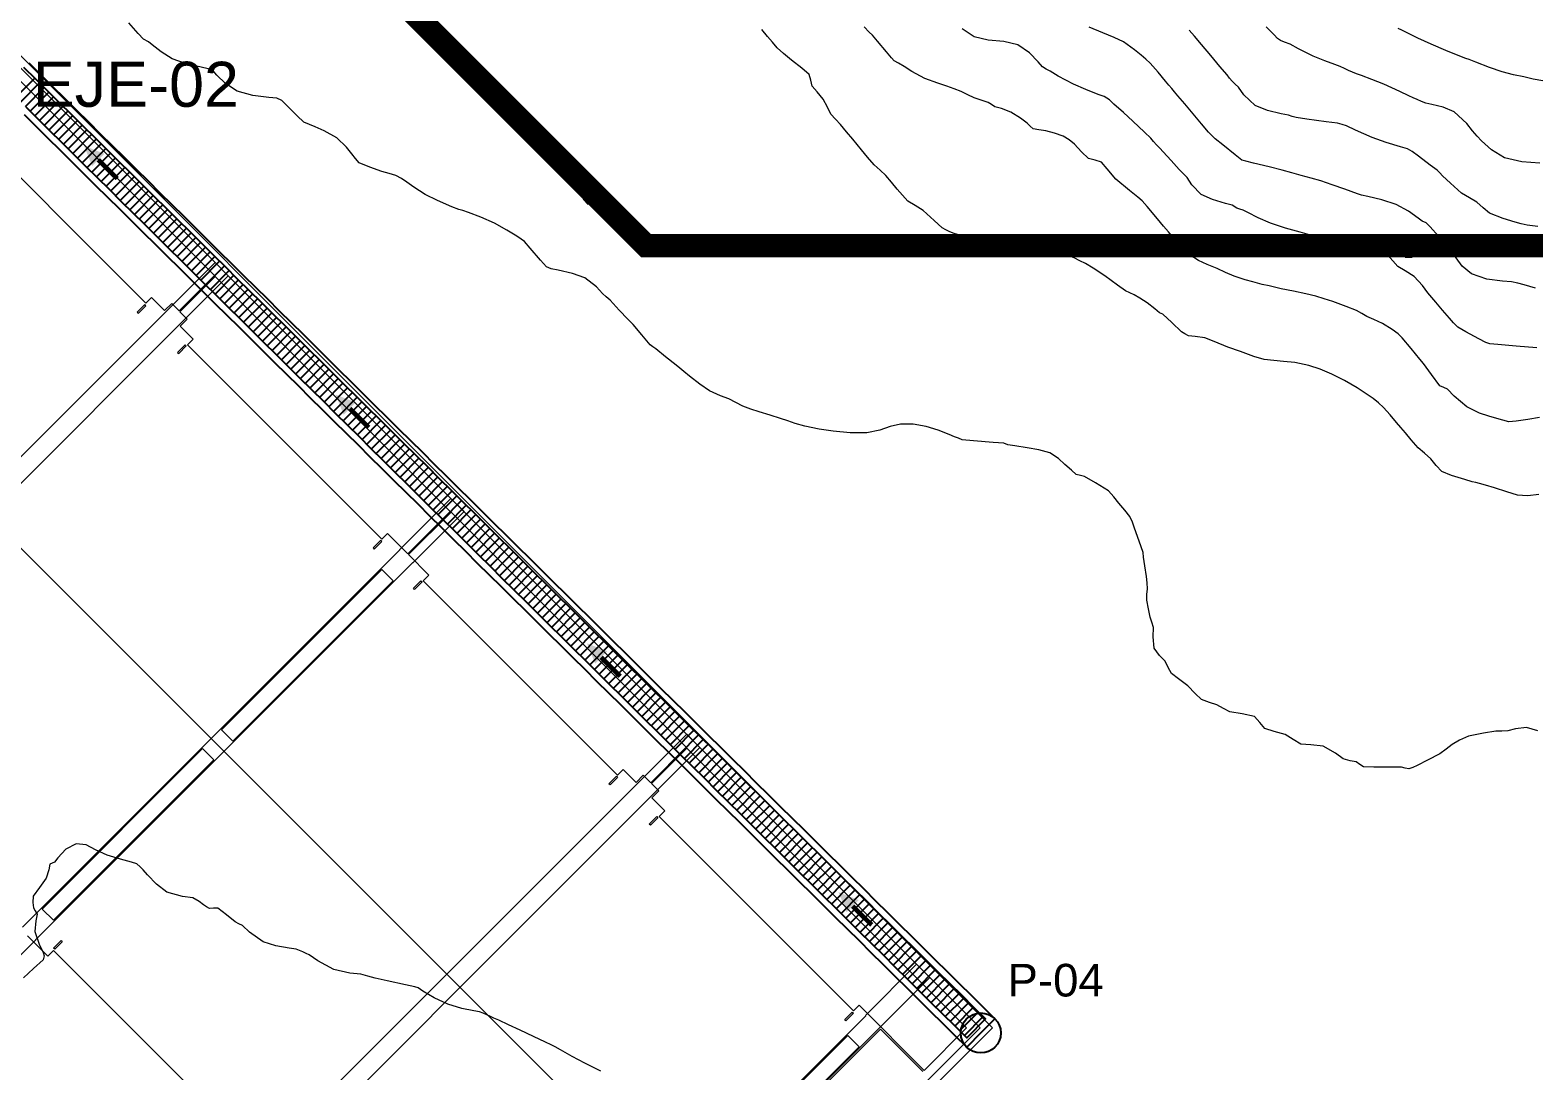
# Model space of a CAD drawing. Header units: metres. Extents: x 354768 to 355417, y 9249536 to 9250102.
# Drawn here: x 354861.9 to 354884.44, y 9249842.33 to 9249857.93 of the extents above; entities that cross this region are included whole.
import ezdxf
from ezdxf.enums import TextEntityAlignment as Align

# ---------------------------------------------------------------- set-up
doc = ezdxf.new("R2010")
doc.units = ezdxf.units.M
doc.header["$LTSCALE"] = 0.25
doc.linetypes.add('DASHED', pattern=[1.524, 1.27, -0.254])
for name, color, linetype, lineweight in [('ARQ-BASE', 8, 'CONTINUOUS', 13), ('ARQ-TECHO', 8, 'CONTINUOUS', 13), ('ARQ-VEREDA', 9, 'CONTINUOUS', 9), ('CUNETA-S1', 5, 'CONTINUOUS', 35), ('LIMITE-INTERV', 1, 'DASHED', 70)]:
    doc.layers.add(name, color=color, linetype=linetype, lineweight=lineweight)
for name, color, linetype, true_color in [('CUN-FLUJO', 1, 'CONTINUOUS', 0xe60000), ('CUN-REJ-BORDE', 4, 'CONTINUOUS', 0x00aae6), ('CUN-REJ-PLATINA', 4, 'CONTINUOUS', 0x78cdf0)]:
    doc.layers.add(name, color=color, linetype=linetype, true_color=true_color)
doc.layers.add('CURVAS', color=33, linetype='CONTINUOUS', lineweight=13, true_color=0xb08860)
doc.layers.add('NUDOS', color=7, linetype='CONTINUOUS')
doc.layers.add('TEXTOS', color=7, linetype='CONTINUOUS')
doc.styles.get("Standard").update_dxf_attribs({"font": 'arial.ttf'})

# ---------------------------------------------------------------- blocks, each defined once
blk = doc.blocks.new('ARQUITECTURA_BASE')
at = {"layer": 'ARQ-BASE'}
for points in [[(354870.265, 9249855.32), (354870.188, 9249855.397)], [(354870.301, 9249855.355), (354870.223, 9249855.432)], [(354882.619, 9249854.573), (354882.51, 9249854.573)], [(354882.619, 9249854.523), (354882.51, 9249854.523)], [(354864.765, 9249847.445), (354867.169, 9249849.85)], [(354867.169, 9249849.85), (354867.339, 9249849.68)], [(354867.339, 9249849.68), (354864.935, 9249847.276)], [(354864.935, 9249847.276), (354864.765, 9249847.445)], [(354862.078, 9249844.758), (354864.482, 9249847.163)], [(354864.482, 9249847.163), (354864.652, 9249846.993)], [(354864.652, 9249846.993), (354862.247, 9249844.589)], [(354862.247, 9249844.589), (354862.078, 9249844.758)], [(354871.751, 9249840.459), (354874.155, 9249842.863)], [(354874.155, 9249842.863), (354874.325, 9249842.694)], [(354874.325, 9249842.694), (354871.921, 9249840.289)]]:
    blk.add_lwpolyline(points, dxfattribs=at)
at = {"layer": 'ARQ-TECHO'}
for points in [[(354853.395, 9249865.908), (354876.326, 9249842.977)], [(354853.395, 9249865.724), (354876.142, 9249842.977)], [(354849.707, 9249862.22), (354872.547, 9249839.381)], [(354856.63, 9249846.41), (354864.669, 9249854.449)], [(354864.669, 9249854.449), (354864.867, 9249854.251)], [(354864.867, 9249854.251), (354856.828, 9249846.212)], [(354867.438, 9249850.147), (354868.205, 9249850.914)], [(354868.205, 9249850.914), (354868.403, 9249850.716)], [(354868.403, 9249850.716), (354867.636, 9249849.949)], [(354861.784, 9249844.486), (354867.441, 9249850.143)], [(354867.441, 9249850.143), (354867.438, 9249850.147)], [(354867.632, 9249849.952), (354861.975, 9249844.295)], [(354867.636, 9249849.949), (354867.632, 9249849.952)], [(354863.701, 9249839.338), (354871.74, 9249847.378)], [(354871.74, 9249847.378), (354871.938, 9249847.18)], [(354871.938, 9249847.18), (354863.899, 9249839.14)], [(354861.979, 9249844.292), (354860.363, 9249842.676)], [(354861.975, 9249844.295), (354861.979, 9249844.292)], [(354874.42, 9249843.164), (354875.188, 9249843.931)], [(354875.188, 9249843.931), (354875.386, 9249843.733)], [(354875.386, 9249843.733), (354867.346, 9249835.693)], [(354868.771, 9249837.5), (354874.427, 9249843.157)], [(354874.427, 9249843.157), (354874.42, 9249843.164)], [(354876.326, 9249842.977), (354868.102, 9249834.753)], [(354876.142, 9249842.977), (354868.102, 9249834.937)]]:
    blk.add_lwpolyline(points, dxfattribs=at)
for points in [[(354863.503, 9249853.707), (354863.52, 9249853.689), (354863.633, 9249853.802), (354863.616, 9249853.82), (354863.503, 9249853.707)], [(354864.107, 9249853.102), (354864.125, 9249853.085), (354864.238, 9249853.198), (354864.22, 9249853.215), (354864.107, 9249853.102)], [(354867.038, 9249850.171), (354867.056, 9249850.154), (354867.169, 9249850.267), (354867.151, 9249850.284), (354867.038, 9249850.171)], [(354867.66, 9249849.549), (354867.643, 9249849.567), (354867.756, 9249849.68), (354867.774, 9249849.662), (354867.66, 9249849.549)], [(354870.591, 9249846.618), (354870.574, 9249846.636), (354870.687, 9249846.749), (354870.704, 9249846.731), (354870.591, 9249846.618)], [(354871.196, 9249846.014), (354871.178, 9249846.031), (354871.291, 9249846.144), (354871.309, 9249846.127), (354871.196, 9249846.014)], [(354862.265, 9249844.154), (354862.247, 9249844.172), (354862.361, 9249844.285), (354862.378, 9249844.267), (354862.265, 9249844.154)], [(354874.127, 9249843.083), (354874.109, 9249843.1), (354874.222, 9249843.213), (354874.24, 9249843.196), (354874.127, 9249843.083)]]:
    blk.add_lwpolyline(points, close=True, dxfattribs=at)
at = {"layer": 'ARQ-VEREDA'}
for points in [[(354864.661, 9249854.253), (354861.136, 9249857.778)], [(354860.72, 9249856.751), (354863.633, 9249853.838)], [(354864.13, 9249853.723), (354864.661, 9249854.253)], [(354864.141, 9249853.712), (354864.671, 9249854.242)], [(354864.671, 9249854.242), (354868.196, 9249850.718)], [(354863.633, 9249853.838), (354863.718, 9249853.923)], [(354863.718, 9249853.923), (354863.913, 9249853.728)], [(354863.913, 9249853.728), (354864.019, 9249853.834)], [(354864.019, 9249853.834), (354864.13, 9249853.723)], [(354864.252, 9249853.601), (354864.141, 9249853.712)], [(354864.146, 9249853.495), (354864.252, 9249853.601)], [(354864.341, 9249853.3), (354864.146, 9249853.495)], [(354864.256, 9249853.215), (354864.341, 9249853.3)], [(354867.169, 9249850.302), (354864.256, 9249853.215)], [(354868.196, 9249850.718), (354867.56, 9249850.081)], [(354868.207, 9249850.707), (354867.57, 9249850.071)], [(354871.732, 9249847.182), (354868.207, 9249850.707)], [(354867.254, 9249850.387), (354867.169, 9249850.302)], [(354867.56, 9249850.081), (354867.254, 9249850.387)], [(354867.57, 9249850.071), (354867.876, 9249849.765)], [(354867.876, 9249849.765), (354867.791, 9249849.68)], [(354867.791, 9249849.68), (354870.704, 9249846.767)], [(354871.201, 9249846.652), (354871.732, 9249847.182)], [(354871.212, 9249846.641), (354871.742, 9249847.171)], [(354871.742, 9249847.171), (354875.937, 9249842.977)], [(354870.704, 9249846.767), (354870.789, 9249846.851)], [(354870.789, 9249846.851), (354870.984, 9249846.657)], [(354870.984, 9249846.657), (354871.09, 9249846.763)], [(354871.09, 9249846.763), (354871.201, 9249846.652)], [(354871.323, 9249846.53), (354871.212, 9249846.641)], [(354871.217, 9249846.424), (354871.323, 9249846.53)], [(354871.412, 9249846.229), (354871.217, 9249846.424)], [(354871.327, 9249846.144), (354871.412, 9249846.229)], [(354874.24, 9249843.231), (354871.327, 9249846.144)], [(354861.857, 9249844.357), (354862.163, 9249844.051)], [(354862.163, 9249844.051), (354862.247, 9249844.136)], [(354862.247, 9249844.136), (354865.161, 9249841.223)], [(354874.325, 9249843.316), (354874.24, 9249843.231)], [(354875.301, 9249842.34), (354874.325, 9249843.316)], [(354871.813, 9249840.125), (354874.647, 9249842.959)], [(354874.647, 9249842.959), (354875.283, 9249842.322)], [(354875.937, 9249842.977), (354875.301, 9249842.34)]]:
    blk.add_lwpolyline(points, dxfattribs=at)
blk = doc.blocks.new('CURVAS_DE_NIVEL')
at = {"layer": 'CURVAS'}
for points in [[(354884.578, 9249857.172), (354884.433, 9249857.199), (354884.289, 9249857.231), (354884.137, 9249857.263), (354883.965, 9249857.309), (354883.776, 9249857.375), (354883.571, 9249857.453), (354883.474, 9249857.491), (354883.424, 9249857.508), (354883.331, 9249857.544), (354883.124, 9249857.626), (354882.901, 9249857.72), (354882.7, 9249857.814), (354882.533, 9249857.896), (354882.461, 9249857.932), (354882.408, 9249857.959)], [(354884.533, 9249855.938), (354884.263, 9249855.959), (354884.002, 9249856.019), (354883.807, 9249856.139), (354883.658, 9249856.272), (354883.592, 9249856.341), (354883.556, 9249856.382), (354883.521, 9249856.422), (354883.435, 9249856.535), (354883.249, 9249856.706), (354883.08, 9249856.777), (354882.914, 9249856.818), (354882.824, 9249856.837), (354882.759, 9249856.864), (354882.694, 9249856.892), (354882.63, 9249856.92), (354882.565, 9249856.948), (354882.432, 9249857.012), (354882.191, 9249857.122), (354882.015, 9249857.193), (354881.859, 9249857.252), (354881.782, 9249857.28), (354881.722, 9249857.305), (354881.663, 9249857.33), (354881.602, 9249857.36), (354881.539, 9249857.39), (354881.459, 9249857.418), (354881.306, 9249857.472), (354881.135, 9249857.54), (354880.912, 9249857.651), (354880.786, 9249857.72), (354880.704, 9249857.753), (354880.641, 9249857.777), (354880.599, 9249857.809), (354880.546, 9249857.861), (354880.426, 9249857.983)], [(354884.501, 9249854.991), (354884.34, 9249855.009), (354884.251, 9249855.029), (354884.163, 9249855.052), (354883.981, 9249855.11), (354883.777, 9249855.189), (354883.68, 9249855.268), (354883.585, 9249855.352), (354883.475, 9249855.419), (354883.359, 9249855.491), (354883.193, 9249855.637), (354883.072, 9249855.751), (354883.032, 9249855.793), (354882.991, 9249855.834), (354882.889, 9249855.91), (354882.713, 9249856.041), (354882.616, 9249856.112), (354882.546, 9249856.151), (354882.444, 9249856.181), (354882.229, 9249856.247), (354882.016, 9249856.321), (354881.77, 9249856.433), (354881.635, 9249856.5), (354881.566, 9249856.519), (354881.496, 9249856.536), (354881.328, 9249856.56), (354881.04, 9249856.6), (354880.877, 9249856.623), (354880.819, 9249856.64), (354880.761, 9249856.658), (354880.653, 9249856.679), (354880.446, 9249856.729), (354880.261, 9249856.803), (354880.093, 9249856.965), (354880.013, 9249857.076), (354879.966, 9249857.124), (354879.92, 9249857.17), (354879.881, 9249857.215), (354879.843, 9249857.261), (354879.736, 9249857.388), (354879.598, 9249857.552), (354879.46, 9249857.716), (354879.353, 9249857.842), (354879.315, 9249857.889), (354879.276, 9249857.934)], [(354884.466, 9249854.066), (354884.297, 9249854.117), (354884.202, 9249854.139), (354884.107, 9249854.159), (354883.971, 9249854.171), (354883.735, 9249854.202), (354883.507, 9249854.28), (354883.366, 9249854.394), (354883.276, 9249854.521), (354883.164, 9249854.673), (354883.013, 9249854.842), (354882.885, 9249854.983), (354882.829, 9249855.044), (354882.767, 9249855.067), (354882.706, 9249855.115), (354882.561, 9249855.217), (354882.379, 9249855.319), (354882.163, 9249855.391), (354881.955, 9249855.44), (354881.859, 9249855.459), (354881.796, 9249855.481), (354881.705, 9249855.513), (354881.607, 9249855.548), (354881.416, 9249855.616), (354881.248, 9249855.673), (354881.101, 9249855.716), (354880.955, 9249855.755), (354880.811, 9249855.796), (354880.666, 9249855.836), (354880.473, 9249855.884), (354880.238, 9249855.941), (354880.121, 9249855.969), (354880.064, 9249855.983), (354879.964, 9249856.062), (354879.778, 9249856.211), (354879.666, 9249856.302), (354879.614, 9249856.352), (354879.563, 9249856.405), (354879.46, 9249856.526), (354879.334, 9249856.676), (354879.208, 9249856.826), (354879.106, 9249856.947), (354879.056, 9249857.006), (354879.012, 9249857.058), (354878.969, 9249857.11), (354878.918, 9249857.17), (354878.808, 9249857.302), (354878.69, 9249857.44), (354878.623, 9249857.499), (354878.554, 9249857.555), (354878.456, 9249857.638), (354878.288, 9249857.755), (354878.147, 9249857.823), (354877.977, 9249857.89), (354877.775, 9249857.976)], [(354884.486, 9249853.171), (354884.178, 9249853.197), (354883.903, 9249853.22), (354883.782, 9249853.231), (354883.72, 9249853.251), (354883.617, 9249853.305), (354883.424, 9249853.409), (354883.301, 9249853.48), (354883.237, 9249853.544), (354883.177, 9249853.613), (354883.074, 9249853.734), (354882.971, 9249853.856), (354882.913, 9249853.926), (354882.854, 9249853.995), (354882.772, 9249854.103), (354882.649, 9249854.238), (354882.514, 9249854.324), (354882.402, 9249854.389), (354882.328, 9249854.477), (354882.251, 9249854.557), (354882.108, 9249854.587), (354881.919, 9249854.612), (354881.772, 9249854.645), (354881.627, 9249854.685), (354881.444, 9249854.743), (354881.223, 9249854.816), (354881.112, 9249854.854), (354881.043, 9249854.875), (354880.939, 9249854.902), (354880.717, 9249854.963), (354880.493, 9249855.037), (354880.307, 9249855.12), (354880.155, 9249855.198), (354880.085, 9249855.236), (354880.035, 9249855.251), (354879.988, 9249855.265), (354879.918, 9249855.31), (354879.82, 9249855.336), (354879.625, 9249855.394), (354879.455, 9249855.47), (354879.315, 9249855.615), (354879.242, 9249855.723), (354879.184, 9249855.784), (354879.126, 9249855.846), (354879.003, 9249855.98), (354878.886, 9249856.108), (354878.833, 9249856.161), (354878.783, 9249856.211), (354878.74, 9249856.262), (354878.697, 9249856.313), (354878.603, 9249856.405), (354878.43, 9249856.567), (354878.287, 9249856.698), (354878.146, 9249856.825), (354878.077, 9249856.886), (354877.998, 9249856.936), (354877.91, 9249856.97), (354877.727, 9249857.043), (354877.539, 9249857.124), (354877.312, 9249857.245), (354877.189, 9249857.317), (354877.13, 9249857.35), (354877.073, 9249857.385), (354877.011, 9249857.456), (354876.88, 9249857.59), (354876.705, 9249857.713), (354876.494, 9249857.764), (354876.262, 9249857.78), (354876.05, 9249857.83), (354875.871, 9249857.953)], [(354884.528, 9249852.126), (354884.351, 9249852.094), (354884.175, 9249852.071), (354884.069, 9249852.06), (354883.975, 9249852.087), (354883.888, 9249852.109), (354883.767, 9249852.144), (354883.629, 9249852.19), (354883.436, 9249852.286), (354883.249, 9249852.446), (354883.149, 9249852.551), (354883.091, 9249852.575), (354883.034, 9249852.601), (354882.908, 9249852.77), (354882.789, 9249852.936), (354882.734, 9249853.002), (354882.6, 9249853.16), (354882.467, 9249853.319), (354882.408, 9249853.381), (354882.315, 9249853.446), (354882.171, 9249853.537), (354882.041, 9249853.596), (354881.938, 9249853.639), (354881.862, 9249853.686), (354881.784, 9249853.732), (354881.626, 9249853.792), (354881.428, 9249853.863), (354881.3, 9249853.907), (354881.171, 9249853.947), (354881.024, 9249853.98), (354880.836, 9249854.018), (354880.655, 9249854.057), (354880.471, 9249854.099), (354880.37, 9249854.121), (354880.299, 9249854.139), (354880.227, 9249854.158), (354880.113, 9249854.19), (354879.947, 9249854.243), (354879.819, 9249854.3), (354879.692, 9249854.361), (354879.544, 9249854.422), (354879.416, 9249854.478), (354879.29, 9249854.557), (354879.213, 9249854.612), (354879.168, 9249854.664), (354879.095, 9249854.751), (354878.964, 9249854.907), (354878.891, 9249854.994), (354878.846, 9249855.047), (354878.774, 9249855.133), (354878.642, 9249855.289), (354878.568, 9249855.376), (354878.504, 9249855.431), (354878.377, 9249855.528), (354878.176, 9249855.699), (354878.042, 9249855.856), (354877.957, 9249855.955), (354877.862, 9249855.982), (354877.765, 9249856.007), (354877.661, 9249856.11), (354877.556, 9249856.221), (354877.474, 9249856.286), (354877.386, 9249856.342), (354877.253, 9249856.387), (354877.123, 9249856.422), (354877.018, 9249856.438), (354876.935, 9249856.453), (354876.889, 9249856.494), (354876.845, 9249856.539), (354876.746, 9249856.613), (354876.602, 9249856.705), (354876.458, 9249856.756), (354876.36, 9249856.784), (354876.309, 9249856.817), (354876.259, 9249856.85), (354876.171, 9249856.878), (354876.052, 9249856.917), (354875.954, 9249856.964), (354875.855, 9249857.012), (354875.75, 9249857.054), (354875.64, 9249857.094), (354875.504, 9249857.136), (354875.311, 9249857.208), (354875.116, 9249857.315), (354875, 9249857.389), (354874.914, 9249857.438), (354874.851, 9249857.474), (354874.81, 9249857.52), (354874.736, 9249857.607), (354874.602, 9249857.767), (354874.527, 9249857.855), (354874.476, 9249857.903), (354874.399, 9249857.984)], [(354884.514, 9249850.972), (354884.351, 9249850.951), (354884.273, 9249850.955), (354884.196, 9249850.964), (354884.038, 9249851.012), (354883.852, 9249851.072), (354883.718, 9249851.111), (354883.626, 9249851.138), (354883.572, 9249851.151), (354883.518, 9249851.164), (354883.407, 9249851.195), (354883.205, 9249851.257), (354883.061, 9249851.316), (354882.977, 9249851.407), (354882.898, 9249851.508), (354882.802, 9249851.589), (354882.705, 9249851.67), (354882.601, 9249851.789), (354882.515, 9249851.895), (354882.449, 9249851.974), (354882.383, 9249852.052), (354882.287, 9249852.166), (354882.189, 9249852.278), (354882.113, 9249852.347), (354882.032, 9249852.411), (354881.945, 9249852.473), (354881.792, 9249852.573), (354881.602, 9249852.683), (354881.411, 9249852.777), (354881.236, 9249852.851), (354881.07, 9249852.907), (354880.86, 9249852.95), (354880.689, 9249852.968), (354880.543, 9249852.979), (354880.399, 9249852.996), (354880.244, 9249853.042), (354880.041, 9249853.113), (354879.855, 9249853.181), (354879.651, 9249853.264), (354879.507, 9249853.318), (354879.364, 9249853.338), (354879.265, 9249853.348), (354879.211, 9249853.378), (354879.16, 9249853.412), (354879.014, 9249853.548), (354878.878, 9249853.675), (354878.829, 9249853.693), (354878.757, 9249853.753), (354878.644, 9249853.843), (354878.532, 9249853.915), (354878.447, 9249853.966), (354878.383, 9249853.996), (354878.319, 9249854.027), (354878.201, 9249854.111), (354878.007, 9249854.249), (354877.833, 9249854.364), (354877.721, 9249854.433), (354877.636, 9249854.477), (354877.549, 9249854.517), (354877.458, 9249854.553), (354877.362, 9249854.588), (354877.216, 9249854.632), (354876.98, 9249854.691), (354876.74, 9249854.731), (354876.568, 9249854.753), (354876.447, 9249854.773), (354876.325, 9249854.793), (354876.165, 9249854.816), (354875.946, 9249854.845), (354875.821, 9249854.864), (354875.751, 9249854.884), (354875.685, 9249854.907), (354875.628, 9249854.938), (354875.572, 9249854.971), (354875.453, 9249855.081), (354875.288, 9249855.227), (354875.165, 9249855.302), (354875.056, 9249855.37), (354874.974, 9249855.457), (354874.897, 9249855.551), (354874.812, 9249855.653), (354874.727, 9249855.753), (354874.639, 9249855.833), (354874.551, 9249855.914), (354874.451, 9249856.03), (354874.362, 9249856.138), (354874.295, 9249856.217), (354874.229, 9249856.296), (354874.138, 9249856.408), (354874.045, 9249856.52), (354873.971, 9249856.596), (354873.901, 9249856.674), (354873.849, 9249856.777), (354873.786, 9249856.897), (354873.694, 9249857.006), (354873.622, 9249857.092), (354873.6, 9249857.182), (354873.576, 9249857.27), (354873.465, 9249857.365), (354873.311, 9249857.483), (354873.192, 9249857.582), (354873.098, 9249857.666), (354873.025, 9249857.75), (354872.954, 9249857.837), (354872.865, 9249857.942)], [(354884.502, 9249847.43), (354884.332, 9249847.48), (354884.167, 9249847.459), (354884.05, 9249847.429), (354883.961, 9249847.425), (354883.872, 9249847.422), (354883.688, 9249847.395), (354883.464, 9249847.348), (354883.327, 9249847.287), (354883.217, 9249847.223), (354883.125, 9249847.154), (354883.033, 9249847.084), (354882.849, 9249846.988), (354882.694, 9249846.912), (354882.629, 9249846.882), (354882.569, 9249846.859), (354882.513, 9249846.87), (354882.458, 9249846.884), (354882.308, 9249846.885), (354882.042, 9249846.886), (354881.889, 9249846.89), (354881.832, 9249846.925), (354881.776, 9249846.963), (354881.689, 9249846.981), (354881.584, 9249847.007), (354881.466, 9249847.093), (354881.281, 9249847.2), (354881.099, 9249847.22), (354880.949, 9249847.229), (354880.831, 9249847.299), (354880.714, 9249847.376), (354880.549, 9249847.42), (354880.408, 9249847.462), (354880.331, 9249847.553), (354880.254, 9249847.642), (354880.07, 9249847.683), (354879.886, 9249847.714), (354879.788, 9249847.766), (354879.69, 9249847.821), (354879.577, 9249847.854), (354879.46, 9249847.898), (354879.364, 9249847.989), (354879.253, 9249848.106), (354879.114, 9249848.211), (354879.011, 9249848.291), (354878.961, 9249848.381), (354878.914, 9249848.474), (354878.831, 9249848.56), (354878.75, 9249848.668), (354878.735, 9249848.84), (354878.739, 9249848.98), (354878.716, 9249849.056), (354878.691, 9249849.131), (354878.662, 9249849.257), (354878.637, 9249849.387), (354878.641, 9249849.472), (354878.647, 9249849.557), (354878.642, 9249849.647), (354878.634, 9249849.742), (354878.609, 9249849.901), (354878.588, 9249850.03), (354878.585, 9249850.101), (354878.526, 9249850.27), (354878.455, 9249850.467), (354878.422, 9249850.557), (354878.384, 9249850.643), (354878.31, 9249850.736), (354878.217, 9249850.842), (354878.142, 9249850.938), (354878.062, 9249851.026), (354877.871, 9249851.148), (354877.707, 9249851.241), (354877.643, 9249851.256), (354877.579, 9249851.273), (354877.508, 9249851.336), (354877.412, 9249851.424), (354877.314, 9249851.509), (354877.184, 9249851.594), (354877.022, 9249851.639), (354876.845, 9249851.669), (354876.658, 9249851.7), (354876.553, 9249851.715), (354876.493, 9249851.739), (354876.333, 9249851.752), (354876.038, 9249851.777), (354875.869, 9249851.793), (354875.813, 9249851.814), (354875.757, 9249851.836), (354875.675, 9249851.872), (354875.511, 9249851.937), (354875.33, 9249851.992), (354875.138, 9249852.028), (354874.944, 9249852.025), (354874.789, 9249851.99), (354874.635, 9249851.936), (354874.442, 9249851.897), (354874.192, 9249851.896), (354873.935, 9249851.92), (354873.728, 9249851.95), (354873.511, 9249851.995), (354873.365, 9249852.037), (354873.256, 9249852.075), (354873.146, 9249852.113), (354872.992, 9249852.159), (354872.827, 9249852.209), (354872.7, 9249852.25), (354872.584, 9249852.294), (354872.479, 9249852.349), (354872.373, 9249852.405), (354872.245, 9249852.452), (354872.082, 9249852.525), (354871.938, 9249852.625), (354871.783, 9249852.747), (354871.698, 9249852.817), (354871.639, 9249852.864), (354871.581, 9249852.912), (354871.424, 9249853.036), (354871.276, 9249853.153), (354871.235, 9249853.183), (354871.195, 9249853.215), (354871.066, 9249853.367), (354870.937, 9249853.521), (354870.897, 9249853.56), (354870.857, 9249853.599), (354870.728, 9249853.737), (354870.591, 9249853.883), (354870.534, 9249853.935), (354870.476, 9249853.986), (354870.387, 9249854.084), (354870.215, 9249854.22), (354870.026, 9249854.287), (354869.814, 9249854.336), (354869.709, 9249854.357), (354869.636, 9249854.386), (354869.549, 9249854.485), (354869.393, 9249854.665), (354869.308, 9249854.764), (354869.26, 9249854.799), (354869.195, 9249854.842), (354869.043, 9249854.935), (354868.857, 9249855.037), (354868.653, 9249855.127), (354868.468, 9249855.199), (354868.384, 9249855.229), (354868.325, 9249855.242), (354868.22, 9249855.286), (354868.005, 9249855.379), (354867.818, 9249855.469), (354867.648, 9249855.579), (354867.543, 9249855.655), (354867.463, 9249855.707), (354867.38, 9249855.754), (354867.281, 9249855.784), (354867.172, 9249855.815), (354866.992, 9249855.88), (354866.832, 9249855.946), (354866.774, 9249856.01), (354866.719, 9249856.08), (354866.639, 9249856.179), (354866.496, 9249856.317), (354866.305, 9249856.423), (354866.168, 9249856.482), (354866.083, 9249856.516), (354866.002, 9249856.554), (354865.901, 9249856.648), (354865.749, 9249856.798), (354865.668, 9249856.879), (354865.594, 9249856.911), (354865.477, 9249856.921), (354865.235, 9249856.953), (354865.002, 9249857.019), (354864.828, 9249857.135), (354864.697, 9249857.26), (354864.641, 9249857.322), (354864.567, 9249857.353), (354864.462, 9249857.376), (354864.242, 9249857.429), (354864.026, 9249857.505), (354863.859, 9249857.607), (354863.727, 9249857.71), (354863.669, 9249857.759), (354863.596, 9249857.795), (354863.518, 9249857.883), (354863.375, 9249858.044)], [(354870.455, 9249842.329), (354870.212, 9249842.447), (354870.025, 9249842.547), (354869.847, 9249842.646), (354869.766, 9249842.692), (354869.708, 9249842.721), (354869.625, 9249842.761), (354869.443, 9249842.848), (354869.246, 9249842.94), (354869.07, 9249843.023), (354868.922, 9249843.092), (354868.851, 9249843.124), (354868.798, 9249843.148), (354868.744, 9249843.171), (354868.69, 9249843.195), (354868.636, 9249843.217), (354868.549, 9249843.232), (354868.368, 9249843.269), (354868.159, 9249843.332), (354867.955, 9249843.429), (354867.786, 9249843.529), (354867.714, 9249843.576), (354867.664, 9249843.594), (354867.522, 9249843.624), (354867.25, 9249843.68), (354867.068, 9249843.72), (354866.96, 9249843.751), (354866.853, 9249843.781), (354866.69, 9249843.799), (354866.449, 9249843.852), (354866.208, 9249843.982), (354866.082, 9249844.07), (354866.034, 9249844.093), (354865.986, 9249844.116), (354865.935, 9249844.136), (354865.883, 9249844.156), (354865.782, 9249844.171), (354865.582, 9249844.207), (354865.389, 9249844.267), (354865.186, 9249844.412), (354865.083, 9249844.51), (354865.026, 9249844.538), (354864.969, 9249844.566), (354864.839, 9249844.672), (354864.709, 9249844.773), (354864.645, 9249844.771), (354864.584, 9249844.767), (354864.54, 9249844.793), (354864.496, 9249844.822), (354864.429, 9249844.871), (354864.338, 9249844.928), (354864.182, 9249844.947), (354863.945, 9249845.011), (354863.789, 9249845.13), (354863.656, 9249845.271), (354863.591, 9249845.347), (354863.545, 9249845.392), (354863.497, 9249845.434), (354863.417, 9249845.458), (354863.249, 9249845.504), (354863.05, 9249845.564), (354862.879, 9249845.644), (354862.736, 9249845.719), (354862.589, 9249845.737), (354862.433, 9249845.653), (354862.312, 9249845.527), (354862.261, 9249845.46), (354862.194, 9249845.429), (354862.175, 9249845.344), (354862.139, 9249845.222), (354862.036, 9249845.079), (354861.944, 9249844.95), (354861.939, 9249844.856), (354861.945, 9249844.777), (354861.974, 9249844.729), (354862.002, 9249844.681), (354861.981, 9249844.579), (354861.965, 9249844.421), (354862.032, 9249844.23), (354862.093, 9249844.104), (354862.105, 9249844.054), (354862.093, 9249843.997), (354861.948, 9249843.868), (354861.797, 9249843.726)]]:
    blk.add_lwpolyline(points, dxfattribs=at)
blk = doc.blocks.new('LIMITE_DE_INTERVENCION')
at = {"layer": 'LIMITE-INTERV', "const_width": 0.35}
blk.add_lwpolyline([(354813.64, 9249855.63), (354841.92, 9249883.91), (354871.13, 9249854.7), (354916.13, 9249854.7), (354916.13, 9249869.58), (354977.74, 9249869.58), (354977.74, 9249785.21), (354976.37, 9249784.1), (354969.93, 9249785.38), (354969.93, 9249791.81), (354955.81, 9249791.81), (354948.88, 9249794.19), (354936.64, 9249794.19), (354936.64, 9249792.02), (354926.97, 9249793.95), (354926.97, 9249800.53), (354919.17, 9249800.53), (354919.17, 9249802.42), (354907.61, 9249802.61), (354883.57, 9249802.61), (354879.56, 9249803.41), (354859.72, 9249811.52)], close=True, dxfattribs=at)
blk = doc.blocks.new('CUNETAS_SISTEMA_1_OESTE')
at = {"layer": 'CUN-FLUJO', "const_width": 0.07}
for points in [[(354863.202, 9249855.708), (354862.918, 9249855.989)], [(354866.973, 9249851.978), (354866.688, 9249852.259)], [(354870.743, 9249848.248), (354870.459, 9249848.53)], [(354874.514, 9249844.519), (354874.229, 9249844.8)]]:
    blk.add_lwpolyline(points, dxfattribs=at)
at = {"layer": 'CUN-FLUJO', "true_color": 0xe60000}
for points in [[(354862.704, 9249856.2), (354862.826, 9249855.897), (354863.009, 9249856.081)], [(354866.475, 9249852.47), (354866.597, 9249852.167), (354866.78, 9249852.352)], [(354870.245, 9249848.741), (354870.367, 9249848.437), (354870.55, 9249848.622)], [(354874.016, 9249845.011), (354874.138, 9249844.708), (354874.321, 9249844.892)]]:
    blk.add_solid(points, dxfattribs=at)
at = {"layer": 'CUN-REJ-BORDE'}
for points in [[(354861.876, 9249857.441), (354862.055, 9249857.264), (354862.234, 9249857.088), (354862.413, 9249856.911), (354862.591, 9249856.734), (354862.77, 9249856.557), (354862.949, 9249856.38), (354863.128, 9249856.203), (354863.307, 9249856.026), (354863.485, 9249855.849), (354863.664, 9249855.672), (354863.843, 9249855.496), (354864.022, 9249855.319), (354864.201, 9249855.142), (354864.38, 9249854.965), (354864.558, 9249854.788), (354864.737, 9249854.611), (354864.916, 9249854.434), (354865.095, 9249854.257), (354865.274, 9249854.08), (354865.453, 9249853.904), (354865.631, 9249853.727), (354865.81, 9249853.55), (354865.989, 9249853.373), (354866.168, 9249853.196), (354866.347, 9249853.019), (354866.526, 9249852.842), (354866.704, 9249852.665), (354866.883, 9249852.488), (354867.062, 9249852.312), (354867.241, 9249852.135), (354867.42, 9249851.958), (354867.598, 9249851.781), (354867.777, 9249851.604), (354867.956, 9249851.427), (354868.135, 9249851.25), (354868.314, 9249851.073), (354868.493, 9249850.896), (354868.671, 9249850.72), (354868.85, 9249850.543), (354869.029, 9249850.366), (354869.208, 9249850.189), (354869.387, 9249850.012), (354869.566, 9249849.835), (354869.744, 9249849.658), (354869.923, 9249849.481), (354870.102, 9249849.304), (354870.281, 9249849.128), (354870.46, 9249848.951), (354870.639, 9249848.774), (354870.817, 9249848.597), (354870.996, 9249848.42), (354871.175, 9249848.243), (354871.354, 9249848.066), (354871.533, 9249847.889), (354871.711, 9249847.712), (354871.89, 9249847.536), (354872.069, 9249847.359), (354872.248, 9249847.182), (354872.427, 9249847.005), (354872.606, 9249846.828), (354872.784, 9249846.651), (354872.963, 9249846.474), (354873.142, 9249846.297), (354873.321, 9249846.12), (354873.5, 9249845.944), (354873.679, 9249845.767), (354873.857, 9249845.59), (354874.036, 9249845.413), (354874.215, 9249845.236), (354874.394, 9249845.059), (354874.573, 9249844.882), (354874.752, 9249844.705), (354874.93, 9249844.528), (354875.109, 9249844.352), (354875.288, 9249844.175), (354875.467, 9249843.998), (354875.646, 9249843.821), (354875.824, 9249843.644), (354876.003, 9249843.467), (354876.182, 9249843.29), (354876.361, 9249843.113), (354876.15, 9249842.9), (354875.939, 9249842.687), (354875.76, 9249842.864), (354875.581, 9249843.041), (354875.402, 9249843.217), (354875.224, 9249843.394), (354875.045, 9249843.571), (354874.866, 9249843.748), (354874.687, 9249843.925), (354874.508, 9249844.102), (354874.329, 9249844.279), (354874.151, 9249844.456), (354873.972, 9249844.633), (354873.793, 9249844.81), (354873.614, 9249844.987), (354873.435, 9249845.163), (354873.256, 9249845.34), (354873.077, 9249845.517), (354872.899, 9249845.694), (354872.72, 9249845.871), (354872.541, 9249846.048), (354872.362, 9249846.225), (354872.183, 9249846.402), (354872.004, 9249846.579), (354871.825, 9249846.756), (354871.647, 9249846.933), (354871.468, 9249847.11), (354871.289, 9249847.286), (354871.11, 9249847.463), (354870.931, 9249847.64), (354870.752, 9249847.817), (354870.574, 9249847.994), (354870.395, 9249848.171), (354870.216, 9249848.348), (354870.037, 9249848.525), (354869.858, 9249848.702), (354869.679, 9249848.879), (354869.5, 9249849.056), (354869.322, 9249849.232), (354869.143, 9249849.409), (354868.964, 9249849.586), (354868.785, 9249849.763), (354868.606, 9249849.94), (354868.427, 9249850.117), (354868.248, 9249850.294), (354868.07, 9249850.471), (354867.891, 9249850.648), (354867.712, 9249850.825), (354867.533, 9249851.002), (354867.354, 9249851.179), (354867.175, 9249851.355), (354866.997, 9249851.532), (354866.818, 9249851.709), (354866.639, 9249851.886), (354866.46, 9249852.063), (354866.281, 9249852.24), (354866.102, 9249852.417), (354865.923, 9249852.594), (354865.745, 9249852.771), (354865.566, 9249852.948), (354865.387, 9249853.125), (354865.208, 9249853.301), (354865.029, 9249853.478), (354864.85, 9249853.655), (354864.672, 9249853.832), (354864.493, 9249854.009), (354864.314, 9249854.186), (354864.135, 9249854.363), (354863.956, 9249854.54), (354863.777, 9249854.717), (354863.598, 9249854.894), (354863.42, 9249855.071), (354863.241, 9249855.248), (354863.062, 9249855.424), (354862.883, 9249855.601), (354862.704, 9249855.778), (354862.525, 9249855.955), (354862.346, 9249856.132), (354862.168, 9249856.309), (354861.989, 9249856.486), (354861.81, 9249856.663)], [(354861.799, 9249857.377), (354861.977, 9249857.201), (354862.155, 9249857.025), (354862.333, 9249856.849), (354862.511, 9249856.673), (354862.689, 9249856.497), (354862.867, 9249856.321), (354863.045, 9249856.144), (354863.223, 9249855.968), (354863.401, 9249855.792), (354863.579, 9249855.616), (354863.757, 9249855.44), (354863.935, 9249855.264), (354864.113, 9249855.088), (354864.291, 9249854.912), (354864.469, 9249854.736), (354864.647, 9249854.56), (354864.825, 9249854.383), (354865.003, 9249854.207), (354865.181, 9249854.031), (354865.359, 9249853.855), (354865.537, 9249853.679), (354865.715, 9249853.503), (354865.893, 9249853.327), (354866.072, 9249853.151), (354866.25, 9249852.975), (354866.428, 9249852.798), (354866.606, 9249852.622), (354866.784, 9249852.446), (354866.962, 9249852.27), (354867.14, 9249852.094), (354867.318, 9249851.918), (354867.496, 9249851.742), (354867.674, 9249851.566), (354867.852, 9249851.39), (354868.03, 9249851.213), (354868.208, 9249851.037), (354868.386, 9249850.861), (354868.564, 9249850.685), (354868.742, 9249850.509), (354868.92, 9249850.333), (354869.098, 9249850.157), (354869.276, 9249849.981), (354869.454, 9249849.805), (354869.632, 9249849.628), (354869.81, 9249849.452), (354869.988, 9249849.276), (354870.166, 9249849.1), (354870.344, 9249848.924), (354870.522, 9249848.748), (354870.7, 9249848.572), (354870.878, 9249848.396), (354871.057, 9249848.22), (354871.235, 9249848.044), (354871.413, 9249847.867), (354871.591, 9249847.691), (354871.769, 9249847.515), (354871.947, 9249847.339), (354872.125, 9249847.163), (354872.303, 9249846.987), (354872.481, 9249846.811), (354872.659, 9249846.635), (354872.837, 9249846.459), (354873.015, 9249846.282), (354873.193, 9249846.106), (354873.371, 9249845.93), (354873.549, 9249845.754), (354873.727, 9249845.578), (354873.905, 9249845.402), (354874.083, 9249845.226), (354874.261, 9249845.05), (354874.439, 9249844.874), (354874.617, 9249844.697), (354874.795, 9249844.521), (354874.973, 9249844.345), (354875.151, 9249844.169), (354875.329, 9249843.993), (354875.507, 9249843.817), (354875.685, 9249843.641), (354875.863, 9249843.465), (354876.042, 9249843.289), (354876.22, 9249843.113), (354875.938, 9249842.828), (354875.76, 9249843.005), (354875.581, 9249843.181), (354875.403, 9249843.358), (354875.224, 9249843.534), (354875.046, 9249843.711), (354874.867, 9249843.888), (354874.689, 9249844.064), (354874.51, 9249844.241), (354874.332, 9249844.417), (354874.153, 9249844.594), (354873.975, 9249844.771), (354873.796, 9249844.947), (354873.618, 9249845.124), (354873.439, 9249845.3), (354873.26, 9249845.477), (354873.082, 9249845.653), (354872.903, 9249845.83), (354872.725, 9249846.007), (354872.546, 9249846.183), (354872.368, 9249846.36), (354872.189, 9249846.536), (354872.011, 9249846.713), (354871.832, 9249846.89), (354871.654, 9249847.066), (354871.475, 9249847.243), (354871.297, 9249847.419), (354871.118, 9249847.596), (354870.94, 9249847.773), (354870.761, 9249847.949), (354870.583, 9249848.126), (354870.404, 9249848.302), (354870.226, 9249848.479), (354870.047, 9249848.655), (354869.869, 9249848.832), (354869.69, 9249849.009), (354869.512, 9249849.185), (354869.333, 9249849.362), (354869.155, 9249849.538), (354868.976, 9249849.715), (354868.798, 9249849.892), (354868.619, 9249850.068), (354868.441, 9249850.245), (354868.262, 9249850.421), (354868.083, 9249850.598), (354867.905, 9249850.774), (354867.726, 9249850.951), (354867.548, 9249851.128), (354867.369, 9249851.304), (354867.191, 9249851.481), (354867.012, 9249851.657), (354866.834, 9249851.834), (354866.655, 9249852.011), (354866.477, 9249852.187), (354866.298, 9249852.364), (354866.12, 9249852.54), (354865.941, 9249852.717), (354865.763, 9249852.893), (354865.584, 9249853.07), (354865.406, 9249853.247), (354865.227, 9249853.423), (354865.049, 9249853.6), (354864.87, 9249853.776), (354864.692, 9249853.953), (354864.513, 9249854.13), (354864.335, 9249854.306), (354864.156, 9249854.483), (354863.978, 9249854.659), (354863.799, 9249854.836), (354863.621, 9249855.012), (354863.442, 9249855.189), (354863.263, 9249855.366), (354863.085, 9249855.542), (354862.906, 9249855.719), (354862.728, 9249855.895), (354862.549, 9249856.072), (354862.371, 9249856.249), (354862.192, 9249856.425), (354862.014, 9249856.602), (354861.835, 9249856.778)]]:
    blk.add_lwpolyline(points, dxfattribs=at)
at = {"layer": 'CUN-REJ-PLATINA'}
for p, q in [((354861.684, 9249856.928), (354861.965, 9249857.213)), ((354861.755, 9249856.858), (354862.036, 9249857.142)), ((354861.826, 9249856.788), (354862.107, 9249857.072)), ((354861.897, 9249856.717), (354862.178, 9249857.002)), ((354861.968, 9249856.647), (354862.249, 9249856.931)), ((354862.039, 9249856.577), (354862.321, 9249856.861)), ((354862.11, 9249856.506), (354862.392, 9249856.791)), ((354862.181, 9249856.436), (354862.463, 9249856.72)), ((354862.253, 9249856.366), (354862.534, 9249856.65)), ((354862.324, 9249856.295), (354862.605, 9249856.58)), ((354862.395, 9249856.225), (354862.676, 9249856.509)), ((354862.466, 9249856.155), (354862.747, 9249856.439)), ((354862.537, 9249856.084), (354862.818, 9249856.369)), ((354862.608, 9249856.014), (354862.889, 9249856.298)), ((354862.679, 9249855.944), (354862.96, 9249856.228)), ((354862.75, 9249855.873), (354863.032, 9249856.158)), ((354862.821, 9249855.803), (354863.103, 9249856.087)), ((354862.892, 9249855.733), (354863.174, 9249856.017)), ((354862.963, 9249855.662), (354863.245, 9249855.947)), ((354863.035, 9249855.592), (354863.316, 9249855.876)), ((354863.106, 9249855.522), (354863.387, 9249855.806)), ((354863.177, 9249855.451), (354863.458, 9249855.736)), ((354863.248, 9249855.381), (354863.529, 9249855.665)), ((354863.319, 9249855.311), (354863.6, 9249855.595)), ((354863.39, 9249855.24), (354863.671, 9249855.525)), ((354863.461, 9249855.17), (354863.742, 9249855.454)), ((354863.532, 9249855.1), (354863.814, 9249855.384)), ((354863.603, 9249855.029), (354863.885, 9249855.314)), ((354863.674, 9249854.959), (354863.956, 9249855.244)), ((354863.746, 9249854.889), (354864.027, 9249855.173)), ((354863.817, 9249854.818), (354864.098, 9249855.103)), ((354863.888, 9249854.748), (354864.169, 9249855.033)), ((354863.959, 9249854.678), (354864.24, 9249854.962)), ((354864.03, 9249854.608), (354864.311, 9249854.892)), ((354864.101, 9249854.537), (354864.382, 9249854.822)), ((354864.172, 9249854.467), (354864.453, 9249854.751)), ((354864.243, 9249854.397), (354864.524, 9249854.681)), ((354864.314, 9249854.326), (354864.596, 9249854.611)), ((354864.385, 9249854.256), (354864.667, 9249854.54)), ((354864.456, 9249854.186), (354864.738, 9249854.47)), ((354864.528, 9249854.115), (354864.809, 9249854.4)), ((354864.599, 9249854.045), (354864.88, 9249854.329)), ((354864.67, 9249853.975), (354864.951, 9249854.259)), ((354864.741, 9249853.904), (354865.022, 9249854.189)), ((354864.812, 9249853.834), (354865.093, 9249854.118)), ((354864.883, 9249853.764), (354865.164, 9249854.048)), ((354864.954, 9249853.693), (354865.235, 9249853.978)), ((354865.025, 9249853.623), (354865.307, 9249853.907)), ((354865.096, 9249853.553), (354865.378, 9249853.837)), ((354865.167, 9249853.482), (354865.449, 9249853.767)), ((354865.239, 9249853.412), (354865.52, 9249853.696)), ((354865.31, 9249853.342), (354865.591, 9249853.626)), ((354865.381, 9249853.271), (354865.662, 9249853.556)), ((354865.452, 9249853.201), (354865.733, 9249853.485)), ((354865.523, 9249853.131), (354865.804, 9249853.415)), ((354865.594, 9249853.06), (354865.875, 9249853.345)), ((354865.665, 9249852.99), (354865.946, 9249853.274)), ((354865.736, 9249852.92), (354866.017, 9249853.204)), ((354865.807, 9249852.849), (354866.089, 9249853.134)), ((354865.878, 9249852.779), (354866.16, 9249853.063)), ((354865.949, 9249852.709), (354866.231, 9249852.993)), ((354866.021, 9249852.638), (354866.302, 9249852.923)), ((354866.092, 9249852.568), (354866.373, 9249852.852)), ((354866.163, 9249852.498), (354866.444, 9249852.782)), ((354866.234, 9249852.427), (354866.515, 9249852.712)), ((354866.305, 9249852.357), (354866.586, 9249852.642)), ((354866.376, 9249852.287), (354866.657, 9249852.571)), ((354866.447, 9249852.216), (354866.728, 9249852.501)), ((354866.518, 9249852.146), (354866.8, 9249852.431)), ((354866.589, 9249852.076), (354866.871, 9249852.36)), ((354866.66, 9249852.006), (354866.942, 9249852.29)), ((354866.732, 9249851.935), (354867.013, 9249852.22)), ((354866.803, 9249851.865), (354867.084, 9249852.149)), ((354866.874, 9249851.795), (354867.155, 9249852.079)), ((354866.945, 9249851.724), (354867.226, 9249852.009)), ((354867.016, 9249851.654), (354867.297, 9249851.938)), ((354867.087, 9249851.584), (354867.368, 9249851.868)), ((354867.158, 9249851.513), (354867.439, 9249851.798)), ((354867.229, 9249851.443), (354867.51, 9249851.727)), ((354867.3, 9249851.373), (354867.582, 9249851.657)), ((354867.371, 9249851.302), (354867.653, 9249851.587)), ((354867.442, 9249851.232), (354867.724, 9249851.516)), ((354867.514, 9249851.162), (354867.795, 9249851.446)), ((354867.585, 9249851.091), (354867.866, 9249851.376)), ((354867.656, 9249851.021), (354867.937, 9249851.305)), ((354867.727, 9249850.951), (354868.008, 9249851.235)), ((354867.798, 9249850.88), (354868.079, 9249851.165)), ((354867.869, 9249850.81), (354868.15, 9249851.094)), ((354867.94, 9249850.74), (354868.221, 9249851.024)), ((354868.011, 9249850.669), (354868.293, 9249850.954)), ((354868.082, 9249850.599), (354868.364, 9249850.883)), ((354868.153, 9249850.529), (354868.435, 9249850.813)), ((354868.224, 9249850.458), (354868.506, 9249850.743)), ((354868.296, 9249850.388), (354868.577, 9249850.672)), ((354868.367, 9249850.318), (354868.648, 9249850.602)), ((354868.438, 9249850.247), (354868.719, 9249850.532)), ((354868.509, 9249850.177), (354868.79, 9249850.461)), ((354868.58, 9249850.107), (354868.861, 9249850.391)), ((354868.651, 9249850.036), (354868.932, 9249850.321)), ((354868.722, 9249849.966), (354869.003, 9249850.25)), ((354868.793, 9249849.896), (354869.075, 9249850.18)), ((354868.864, 9249849.825), (354869.146, 9249850.11)), ((354868.935, 9249849.755), (354869.217, 9249850.039)), ((354869.007, 9249849.685), (354869.288, 9249849.969)), ((354869.078, 9249849.614), (354869.359, 9249849.899)), ((354869.149, 9249849.544), (354869.43, 9249849.829)), ((354869.22, 9249849.474), (354869.501, 9249849.758)), ((354869.291, 9249849.403), (354869.572, 9249849.688)), ((354869.362, 9249849.333), (354869.643, 9249849.618)), ((354869.433, 9249849.263), (354869.714, 9249849.547)), ((354869.504, 9249849.193), (354869.785, 9249849.477)), ((354869.575, 9249849.122), (354869.857, 9249849.407)), ((354869.646, 9249849.052), (354869.928, 9249849.336)), ((354869.717, 9249848.982), (354869.999, 9249849.266)), ((354869.789, 9249848.911), (354870.07, 9249849.196)), ((354869.86, 9249848.841), (354870.141, 9249849.125)), ((354869.931, 9249848.771), (354870.212, 9249849.055)), ((354870.002, 9249848.7), (354870.283, 9249848.985)), ((354870.073, 9249848.63), (354870.354, 9249848.914)), ((354870.144, 9249848.56), (354870.425, 9249848.844)), ((354870.215, 9249848.489), (354870.496, 9249848.774)), ((354870.286, 9249848.419), (354870.568, 9249848.703)), ((354870.357, 9249848.349), (354870.639, 9249848.633)), ((354870.428, 9249848.278), (354870.71, 9249848.563)), ((354870.5, 9249848.208), (354870.781, 9249848.492)), ((354870.571, 9249848.138), (354870.852, 9249848.422)), ((354870.642, 9249848.067), (354870.923, 9249848.352)), ((354870.713, 9249847.997), (354870.994, 9249848.281)), ((354870.784, 9249847.927), (354871.065, 9249848.211)), ((354870.855, 9249847.856), (354871.136, 9249848.141)), ((354870.926, 9249847.786), (354871.207, 9249848.07)), ((354870.997, 9249847.716), (354871.278, 9249848)), ((354871.068, 9249847.645), (354871.35, 9249847.93)), ((354871.139, 9249847.575), (354871.421, 9249847.859)), ((354871.21, 9249847.505), (354871.492, 9249847.789)), ((354871.282, 9249847.434), (354871.563, 9249847.719)), ((354871.353, 9249847.364), (354871.634, 9249847.648)), ((354871.424, 9249847.294), (354871.705, 9249847.578)), ((354871.495, 9249847.223), (354871.776, 9249847.508)), ((354871.566, 9249847.153), (354871.847, 9249847.437)), ((354871.637, 9249847.083), (354871.918, 9249847.367)), ((354871.708, 9249847.012), (354871.989, 9249847.297)), ((354871.779, 9249846.942), (354872.061, 9249847.227)), ((354871.85, 9249846.872), (354872.132, 9249847.156)), ((354871.921, 9249846.801), (354872.203, 9249847.086)), ((354871.993, 9249846.731), (354872.274, 9249847.016)), ((354872.064, 9249846.661), (354872.345, 9249846.945)), ((354872.135, 9249846.591), (354872.416, 9249846.875)), ((354872.206, 9249846.52), (354872.487, 9249846.805)), ((354872.277, 9249846.45), (354872.558, 9249846.734)), ((354872.348, 9249846.38), (354872.629, 9249846.664)), ((354872.419, 9249846.309), (354872.7, 9249846.594)), ((354872.49, 9249846.239), (354872.771, 9249846.523)), ((354872.561, 9249846.169), (354872.843, 9249846.453)), ((354872.632, 9249846.098), (354872.914, 9249846.383)), ((354872.703, 9249846.028), (354872.985, 9249846.312)), ((354872.775, 9249845.958), (354873.056, 9249846.242)), ((354872.846, 9249845.887), (354873.127, 9249846.172)), ((354872.917, 9249845.817), (354873.198, 9249846.101)), ((354872.988, 9249845.747), (354873.269, 9249846.031)), ((354873.059, 9249845.676), (354873.34, 9249845.961)), ((354873.13, 9249845.606), (354873.411, 9249845.89)), ((354873.201, 9249845.536), (354873.482, 9249845.82)), ((354873.272, 9249845.465), (354873.554, 9249845.75)), ((354873.343, 9249845.395), (354873.625, 9249845.679)), ((354873.414, 9249845.325), (354873.696, 9249845.609)), ((354873.485, 9249845.254), (354873.767, 9249845.539)), ((354873.557, 9249845.184), (354873.838, 9249845.468)), ((354873.628, 9249845.114), (354873.909, 9249845.398)), ((354873.699, 9249845.043), (354873.98, 9249845.328)), ((354873.77, 9249844.973), (354874.051, 9249845.257)), ((354873.841, 9249844.903), (354874.122, 9249845.187)), ((354873.912, 9249844.832), (354874.193, 9249845.117)), ((354873.983, 9249844.762), (354874.264, 9249845.046)), ((354874.054, 9249844.692), (354874.336, 9249844.976)), ((354874.125, 9249844.621), (354874.407, 9249844.906)), ((354874.196, 9249844.551), (354874.478, 9249844.835)), ((354874.268, 9249844.481), (354874.549, 9249844.765)), ((354874.339, 9249844.41), (354874.62, 9249844.695)), ((354874.41, 9249844.34), (354874.691, 9249844.624)), ((354874.481, 9249844.27), (354874.762, 9249844.554)), ((354874.552, 9249844.199), (354874.833, 9249844.484)), ((354874.623, 9249844.129), (354874.904, 9249844.414)), ((354874.694, 9249844.059), (354874.975, 9249844.343)), ((354874.765, 9249843.988), (354875.046, 9249844.273)), ((354874.836, 9249843.918), (354875.118, 9249844.203)), ((354874.907, 9249843.848), (354875.189, 9249844.132)), ((354874.978, 9249843.778), (354875.26, 9249844.062)), ((354875.05, 9249843.707), (354875.331, 9249843.992)), ((354875.121, 9249843.637), (354875.402, 9249843.921)), ((354875.192, 9249843.567), (354875.473, 9249843.851)), ((354875.263, 9249843.496), (354875.544, 9249843.781)), ((354875.334, 9249843.426), (354875.615, 9249843.71)), ((354875.405, 9249843.356), (354875.686, 9249843.64)), ((354875.476, 9249843.285), (354875.757, 9249843.57)), ((354875.547, 9249843.215), (354875.829, 9249843.499)), ((354875.618, 9249843.145), (354875.9, 9249843.429)), ((354875.689, 9249843.074), (354875.971, 9249843.359)), ((354875.761, 9249843.004), (354876.042, 9249843.288)), ((354875.832, 9249842.934), (354876.113, 9249843.218)), ((354875.903, 9249842.863), (354876.184, 9249843.148))]:
    blk.add_line(p, q, dxfattribs=at)
blk = doc.blocks.new('ROTULOS_RED')
at = {"layer": 'NUDOS'}
blk.add_circle((354876.15, 9249842.9), 0.3, dxfattribs=at)
at = {"layer": 'TEXTOS', "color": 5}
blk.add_text('EJE-02', height=0.675, dxfattribs=at).set_placement((354861.936, 9249856.581), align=Align.BOTTOM_LEFT)
at = {"layer": 'TEXTOS'}
blk.add_text('P-04', height=0.4894, dxfattribs=at).set_placement((354876.55, 9249843.3), align=Align.BOTTOM_LEFT)

msp = doc.modelspace()

# ---------------------------------------------------------------- block references
at = {"layer": 'ARQ-BASE'}
msp.add_blockref('ARQUITECTURA_BASE', (0, 0), dxfattribs=at)
at = {"layer": 'CUNETA-S1'}
msp.add_blockref('CUNETAS_SISTEMA_1_OESTE', (0, 0), dxfattribs=at)
at = {"layer": 'CURVAS'}
msp.add_blockref('CURVAS_DE_NIVEL', (0, 0), dxfattribs=at)
at = {"layer": 'LIMITE-INTERV'}
msp.add_blockref('LIMITE_DE_INTERVENCION', (0, 0), dxfattribs=at)
at = {"layer": 'NUDOS'}
msp.add_blockref('ROTULOS_RED', (0, 0), dxfattribs=at)

doc.saveas('drawing.dxf')
